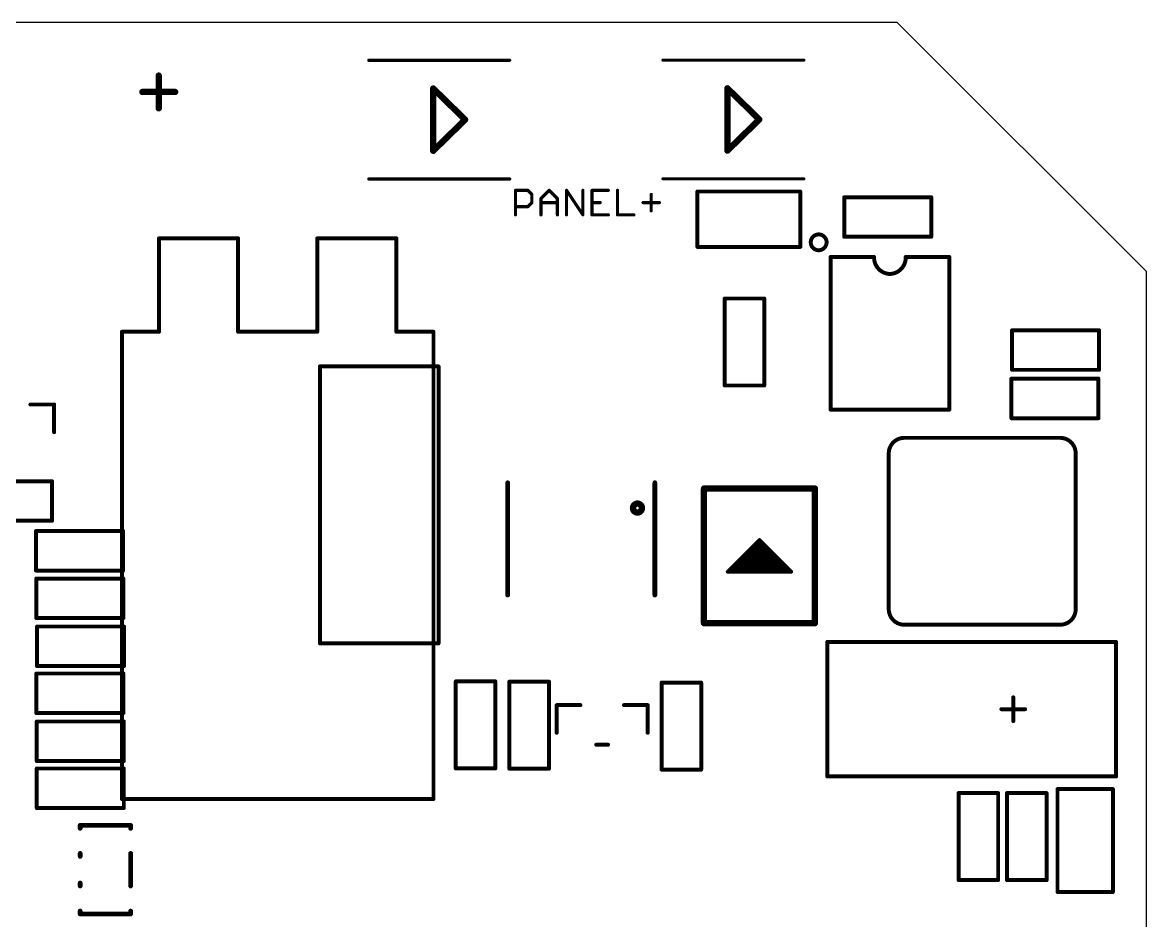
# Model space of a CAD drawing. Extents: x 0 to 59, y 0 to 59.
# Drawn here: x 22.92 to 59, y 30.17 to 59 of the extents above; entities that cross this region are included whole.
import ezdxf

# ---------------------------------------------------------------- set-up
doc = ezdxf.new("R2010")
doc.units = 0
doc.layers.add('20', color=214, linetype='CONTINUOUS')
doc.layers.add('21', color=251, linetype='CONTINUOUS')

msp = doc.modelspace()

# ---------------------------------------------------------------- linework, layer by layer
at = {"layer": '20'}
for p, q in [((51, 59), (8, 59)), ((59, 51), (51, 59)), ((59, 8), (59, 51))]:
    msp.add_line(p, q, dxfattribs=at)
at = {"layer": '21'}
msp.add_line((59, 51), (51, 59), dxfattribs=at)
for points, const_width in [([(38.5606, 57.785), (34.0394, 57.785)], 0.1016), ([(48.0026, 57.791), (43.4814, 57.791)], 0.1016), ([(27.297, 57.2951), (27.297, 56.2443)], 0.2032), ([(26.7716, 56.7697), (27.8224, 56.7697)], 0.2032), ([(37.13, 55.88), (36.107, 56.88)], 0.2032), ([(36.107, 56.88), (36.107, 54.88)], 0.2032), ([(46.572, 55.886), (45.549, 56.886)], 0.2032), ([(45.549, 56.886), (45.549, 54.886)], 0.2032), ([(36.107, 54.88), (37.13, 55.88)], 0.2032), ([(45.549, 54.886), (46.572, 55.886)], 0.2032), ([(38.5606, 53.975), (34.0394, 53.975)], 0.1016), ([(48.0026, 53.981), (43.4814, 53.981)], 0.1016), ([(38.7478, 52.8228), (38.7478, 53.6109)], 0.1016), ([(38.7478, 53.6109), (39.1418, 53.6109)], 0.1016), ([(39.1418, 53.6109), (39.2732, 53.4795)], 0.1016), ([(39.2732, 53.4795), (39.2732, 53.2168)], 0.1016), ([(39.5664, 53.3482), (39.8291, 53.6109)], 0.1016), ([(39.5664, 52.8228), (39.5664, 53.3482)], 0.1016), ([(39.8291, 53.6109), (40.0918, 53.3482)], 0.1016), ([(40.0918, 53.3482), (40.0918, 52.8228)], 0.1016), ([(40.385, 52.8228), (40.385, 53.6109)], 0.1016), ([(40.385, 53.6109), (40.9103, 52.8228)], 0.1016), ([(40.9103, 52.8228), (40.9103, 53.6109)], 0.1016), ([(41.7289, 53.6109), (41.2035, 53.6109)], 0.1016), ([(41.2035, 53.6109), (41.2035, 52.8228)], 0.1016), ([(42.0221, 53.6109), (42.0221, 52.8228)], 0.1016), ([(43.1034, 53.4795), (43.1034, 52.9541)], 0.1016), ([(44.586, 51.7955), (44.586, 53.5735)], 0.127), ([(44.586, 53.5735), (47.888, 53.5735)], 0.127), ([(47.888, 53.5735), (47.888, 51.7955)], 0.127), ([(49.297, 52.12), (49.297, 53.39)], 0.127), ([(49.297, 53.39), (52.091, 53.39)], 0.127), ([(52.091, 53.39), (52.091, 52.12)], 0.127), ([(39.1418, 53.0855), (38.7478, 53.0855)], 0.1016), ([(39.2732, 53.2168), (39.1418, 53.0855)], 0.1016), ([(39.5664, 53.2168), (40.0918, 53.2168)], 0.1016), ([(41.2035, 53.2168), (41.4662, 53.2168)], 0.1016), ([(42.8407, 53.2168), (43.3661, 53.2168)], 0.1016), ([(41.2035, 52.8228), (41.7289, 52.8228)], 0.1016), ([(42.0221, 52.8228), (42.5475, 52.8228)], 0.1016), ([(27.305, 49.07), (27.305, 52.07)], 0.127), ([(27.305, 52.07), (29.845, 52.07)], 0.127), ([(29.845, 52.07), (29.845, 49.07)], 0.127), ([(34.925, 52.07), (32.385, 52.07)], 0.127), ([(32.385, 52.07), (32.385, 49.07)], 0.127), ([(34.925, 52.07), (34.925, 49.07)], 0.127), ([(52.091, 52.12), (49.297, 52.12)], 0.127), ([(47.888, 51.7955), (44.586, 51.7955)], 0.127), ([(48.859, 46.571), (48.859, 51.471)], 0.127), ([(48.859, 51.471), (50.256, 51.471)], 0.127), ([(51.272, 51.471), (52.669, 51.471)], 0.127), ([(52.669, 51.471), (52.669, 46.571)], 0.127), ([(45.4615, 47.345), (45.4615, 50.139)], 0.127), ([(45.4615, 50.139), (46.7315, 50.139)], 0.127), ([(46.7315, 50.139), (46.7315, 47.345)], 0.127), ([(26.115, 49.07), (27.305, 49.07)], 0.127), ([(26.115, 34.07), (26.115, 49.07)], 0.127), ([(29.845, 49.07), (32.385, 49.07)], 0.127), ([(34.925, 49.07), (36.115, 49.07)], 0.127), ([(36.115, 49.07), (36.115, 34.07)], 0.127), ([(54.683, 49.118), (57.477, 49.118)], 0.127), ([(54.683, 47.848), (54.683, 49.118)], 0.127), ([(57.477, 49.118), (57.477, 47.848)], 0.127), ([(32.468, 39.068), (32.468, 47.958)], 0.127), ([(32.468, 47.958), (36.278, 47.958)], 0.127), ([(36.278, 47.958), (36.278, 39.068)], 0.127), ([(54.663, 47.565), (57.457, 47.565)], 0.127), ([(54.663, 46.295), (54.663, 47.565)], 0.127), ([(57.477, 47.848), (54.683, 47.848)], 0.127), ([(57.457, 47.565), (57.457, 46.295)], 0.127), ([(46.7315, 47.345), (45.4615, 47.345)], 0.127), ([(23.9395, 46.736), (23.1775, 46.736)], 0.127), ([(23.9395, 45.847), (23.9395, 46.736)], 0.127), ([(52.669, 46.571), (48.859, 46.571)], 0.127), ([(57.457, 46.295), (54.663, 46.295)], 0.127), ([(51.227, 45.6655), (56.227, 45.6655)], 0.127), ([(50.727, 40.1655), (50.727, 45.1655)], 0.127), ([(56.727, 45.1655), (56.727, 40.1655)], 0.127), ([(21.078, 44.273), (23.872, 44.273)], 0.127), ([(23.872, 44.273), (23.872, 43.003)], 0.127), ([(38.496, 44.223), (38.496, 40.617)], 0.1524), ([(43.22, 40.617), (43.22, 44.223)], 0.1524), ([(44.797, 39.716), (44.797, 44.036)], 0.2032), ([(44.797, 44.036), (48.357, 44.036)], 0.2032), ([(48.357, 44.036), (48.357, 39.716)], 0.2032), ([(23.872, 43.003), (21.078, 43.003)], 0.127), ([(23.3575, 41.4045), (23.3575, 42.6745)], 0.127), ([(23.3575, 42.6745), (26.1515, 42.6745)], 0.127), ([(26.1515, 42.6745), (26.1515, 41.4045)], 0.127), ([(46.323, 42.13), (46.45, 42.257)], 0.127), ([(46.45, 42.257), (46.577, 42.384)], 0.127), ([(46.45, 42.257), (46.704, 42.257)], 0.127), ([(46.577, 42.384), (46.704, 42.257)], 0.127), ([(46.704, 42.257), (46.831, 42.13)], 0.127), ([(45.942, 41.749), (46.069, 41.876)], 0.127), ([(46.069, 41.876), (46.196, 42.003)], 0.127), ([(47.085, 41.876), (46.069, 41.876)], 0.127), ([(46.196, 42.003), (46.323, 42.13)], 0.127), ([(46.196, 42.003), (46.958, 42.003)], 0.127), ([(46.831, 42.13), (46.323, 42.13)], 0.127), ([(46.958, 42.003), (46.831, 42.13)], 0.127), ([(46.958, 42.003), (47.085, 41.876)], 0.127), ([(47.212, 41.749), (47.085, 41.876)], 0.127), ([(45.561, 41.368), (45.688, 41.495)], 0.127), ([(45.688, 41.495), (45.815, 41.622)], 0.127), ([(45.688, 41.495), (47.466, 41.495)], 0.127), ([(45.815, 41.622), (45.942, 41.749)], 0.127), ([(47.339, 41.622), (45.815, 41.622)], 0.127), ([(45.942, 41.749), (47.212, 41.749)], 0.127), ([(47.212, 41.749), (47.339, 41.622)], 0.127), ([(47.466, 41.495), (47.339, 41.622)], 0.127), ([(47.466, 41.495), (47.593, 41.368)], 0.127), ([(26.1515, 41.4045), (23.3575, 41.4045)], 0.127), ([(23.368, 39.878), (23.368, 41.148)], 0.127), ([(23.368, 41.148), (26.162, 41.148)], 0.127), ([(26.162, 41.148), (26.162, 39.878)], 0.127), ([(47.593, 41.368), (45.561, 41.368)], 0.127), ([(26.162, 39.878), (23.368, 39.878)], 0.127), ([(48.357, 39.716), (44.797, 39.716)], 0.2032), ([(56.227, 39.6655), (51.227, 39.6655)], 0.127), ([(23.391, 39.608), (26.185, 39.608)], 0.127), ([(23.391, 38.338), (23.391, 39.608)], 0.127), ([(26.185, 39.608), (26.185, 38.338)], 0.127), ([(36.278, 39.068), (32.468, 39.068)], 0.127), ([(48.754, 34.794), (48.754, 39.112)], 0.127), ([(48.754, 39.112), (58.025, 39.112)], 0.127), ([(58.025, 39.112), (58.025, 34.794)], 0.127), ([(26.185, 38.338), (23.391, 38.338)], 0.127), ([(23.368, 36.83), (23.368, 38.1)], 0.127), ([(23.368, 38.1), (26.162, 38.1)], 0.127), ([(26.162, 38.1), (26.162, 36.83)], 0.127), ([(36.83, 35.052), (36.83, 37.846)], 0.127), ([(36.83, 37.846), (38.1, 37.846)], 0.127), ([(38.1, 37.846), (38.1, 35.052)], 0.127), ([(38.55, 35.0445), (38.55, 37.8385)], 0.127), ([(38.55, 37.8385), (39.82, 37.8385)], 0.127), ([(39.82, 37.8385), (39.82, 35.0445)], 0.127), ([(43.437, 35.0125), (43.437, 37.8065)], 0.127), ([(43.437, 37.8065), (44.707, 37.8065)], 0.127), ([(44.707, 37.8065), (44.707, 35.0125)], 0.127), ([(54.723, 37.334), (54.723, 36.572)], 0.127), ([(26.162, 36.83), (23.368, 36.83)], 0.127), ([(40.8305, 37.084), (40.0685, 37.084)], 0.127), ([(40.0685, 37.084), (40.0685, 36.195)], 0.127), ([(42.9895, 37.084), (42.2275, 37.084)], 0.127), ([(42.9895, 36.195), (42.9895, 37.084)], 0.127), ([(55.104, 36.953), (54.342, 36.953)], 0.127), ([(23.382, 35.2885), (23.382, 36.5585)], 0.127), ([(23.382, 36.5585), (26.176, 36.5585)], 0.127), ([(26.176, 36.5585), (26.176, 35.2885)], 0.127), ([(41.3385, 35.814), (41.7195, 35.814)], 0.127), ([(26.176, 35.2885), (23.382, 35.2885)], 0.127), ([(23.382, 35.0495), (26.176, 35.0495)], 0.127), ([(23.382, 33.7795), (23.382, 35.0495)], 0.127), ([(26.176, 35.0495), (26.176, 33.7795)], 0.127), ([(38.1, 35.052), (36.83, 35.052)], 0.127), ([(39.82, 35.0445), (38.55, 35.0445)], 0.127), ([(44.707, 35.0125), (43.437, 35.0125)], 0.127), ([(58.025, 34.794), (48.754, 34.794)], 0.127), ([(52.968, 31.467), (52.968, 34.261)], 0.127), ([(52.968, 34.261), (54.238, 34.261)], 0.127), ([(54.238, 34.261), (54.238, 31.467)], 0.127), ([(54.522, 31.467), (54.522, 34.261)], 0.127), ([(54.522, 34.261), (55.792, 34.261)], 0.127), ([(55.792, 34.261), (55.792, 31.467)], 0.127), ([(56.143, 34.388), (57.921, 34.388)], 0.127), ([(56.143, 31.086), (56.143, 34.388)], 0.127), ([(57.921, 34.388), (57.921, 31.086)], 0.127), ([(36.115, 34.07), (26.115, 34.07)], 0.127), ([(26.176, 33.7795), (23.382, 33.7795)], 0.127), ([(24.7755, 33.223), (26.3955, 33.223)], 0.1524), ([(24.7755, 33.129), (24.7755, 33.223)], 0.1524), ([(26.3955, 33.223), (26.3955, 33.129)], 0.1524), ([(24.7755, 32.229), (24.7755, 32.323)], 0.1524), ([(26.3955, 32.323), (26.3955, 31.279)], 0.1524), ([(24.7755, 31.279), (24.7755, 31.373)], 0.1524), ([(54.238, 31.467), (52.968, 31.467)], 0.127), ([(55.792, 31.467), (54.522, 31.467)], 0.127), ([(57.921, 31.086), (56.143, 31.086)], 0.127), ([(24.7755, 30.379), (24.7755, 30.473)], 0.1524), ([(26.3955, 30.379), (24.7755, 30.379)], 0.1524), ([(26.3955, 30.473), (26.3955, 30.379)], 0.1524)]:
    msp.add_lwpolyline(points, dxfattribs=dict(at, const_width=const_width))
for points, const_width in [([(34.0394, 57.8104, 1), (34.0394, 57.7596)], 0.0508), ([(38.5606, 57.7596, 1), (38.5606, 57.8104)], 0.0508), ([(43.4814, 57.8164, 1), (43.4814, 57.7656)], 0.0508), ([(48.0026, 57.7656, 1), (48.0026, 57.8164)], 0.0508), ([(27.3478, 57.2951, 1), (27.2462, 57.2951)], 0.1016), ([(26.7716, 56.8205, 1), (26.7716, 56.7189)], 0.1016), ([(27.8224, 56.7189, 1), (27.8224, 56.8205)], 0.1016), ([(36.1425, 56.9163, 1), (36.0715, 56.8437)], 0.1016), ([(36.1578, 56.88, 1), (36.0562, 56.88)], 0.1016), ([(45.5845, 56.9223, 1), (45.5135, 56.8497)], 0.1016), ([(45.5998, 56.886, 1), (45.4982, 56.886)], 0.1016), ([(27.2462, 56.2443, 1), (27.3478, 56.2443)], 0.1016), ([(37.1655, 55.8437, 1), (37.0945, 55.9163)], 0.1016), ([(37.0945, 55.8437, 1), (37.1655, 55.9163)], 0.1016), ([(46.6075, 55.8497, 1), (46.5365, 55.9223)], 0.1016), ([(46.5365, 55.8497, 1), (46.6075, 55.9223)], 0.1016), ([(36.0715, 54.9163, 1), (36.1425, 54.8437)], 0.1016), ([(36.0562, 54.88, 1), (36.1578, 54.88)], 0.1016), ([(45.5135, 54.9223, 1), (45.5845, 54.8497)], 0.1016), ([(45.4982, 54.886, 1), (45.5998, 54.886)], 0.1016), ([(34.0394, 54.0004, 1), (34.0394, 53.9496)], 0.0508), ([(38.5606, 53.9496, 1), (38.5606, 54.0004)], 0.0508), ([(43.4814, 54.0064, 1), (43.4814, 53.9556)], 0.0508), ([(48.0026, 53.9556, 1), (48.0026, 54.0064)], 0.0508), ([(38.7732, 53.6109, 1), (38.7224, 53.6109)], 0.0508), ([(38.7478, 53.6363, 1), (38.7478, 53.5855)], 0.0508), ([(39.1598, 53.6288, 1), (39.1239, 53.5929)], 0.0508), ([(39.1418, 53.5855, 1), (39.1418, 53.6363)], 0.0508), ([(39.2986, 53.4795, 1), (39.2478, 53.4795)], 0.0508), ([(39.2552, 53.4616, 1), (39.2911, 53.4975)], 0.0508), ([(39.5918, 53.3482, 1), (39.541, 53.3482)], 0.0508), ([(39.847, 53.6288, 1), (39.8111, 53.5929)], 0.0508), ([(39.847, 53.5929, 1), (39.8111, 53.6288)], 0.0508), ([(40.1172, 53.3482, 1), (40.0664, 53.3482)], 0.0508), ([(40.4061, 53.625, 1), (40.3638, 53.5968)], 0.0508), ([(40.4104, 53.6109, 1), (40.3596, 53.6109)], 0.0508), ([(40.9357, 53.6109, 1), (40.8849, 53.6109)], 0.0508), ([(41.2035, 53.6363, 1), (41.2035, 53.5855)], 0.0508), ([(41.2289, 53.6109, 1), (41.1781, 53.6109)], 0.0508), ([(41.7289, 53.5855, 1), (41.7289, 53.6363)], 0.0508), ([(42.0475, 53.6109, 1), (41.9967, 53.6109)], 0.0508), ([(43.1288, 53.4795, 1), (43.078, 53.4795)], 0.0508), ([(44.586, 53.6053, 1), (44.586, 53.5418)], 0.0635), ([(44.6178, 53.5735, 1), (44.5543, 53.5735)], 0.0635), ([(47.9198, 53.5735, 1), (47.8563, 53.5735)], 0.0635), ([(47.888, 53.5418, 1), (47.888, 53.6053)], 0.0635), ([(49.297, 53.4218, 1), (49.297, 53.3582)], 0.0635), ([(49.3288, 53.39, 1), (49.2653, 53.39)], 0.0635), ([(52.1228, 53.39, 1), (52.0592, 53.39)], 0.0635), ([(52.091, 53.3582, 1), (52.091, 53.4218)], 0.0635), ([(38.7478, 53.1109, 1), (38.7478, 53.0601)], 0.0508), ([(39.1239, 53.1035, 1), (39.1598, 53.0675)], 0.0508), ([(39.1418, 53.0601, 1), (39.1418, 53.1109)], 0.0508), ([(39.2478, 53.2168, 1), (39.2986, 53.2168)], 0.0508), ([(39.2911, 53.1989, 1), (39.2552, 53.2348)], 0.0508), ([(39.5484, 53.3661, 1), (39.5843, 53.3302)], 0.0508), ([(39.5664, 53.2422, 1), (39.5664, 53.1914)], 0.0508), ([(40.0738, 53.3302, 1), (40.1097, 53.3661)], 0.0508), ([(40.0918, 53.1914, 1), (40.0918, 53.2422)], 0.0508), ([(41.2035, 53.2422, 1), (41.2035, 53.1914)], 0.0508), ([(41.4662, 53.1914, 1), (41.4662, 53.2422)], 0.0508), ([(42.8407, 53.2422, 1), (42.8407, 53.1914)], 0.0508), ([(43.3661, 53.1914, 1), (43.3661, 53.2422)], 0.0508), ([(38.7224, 52.8228, 1), (38.7732, 52.8228)], 0.0508), ([(39.541, 52.8228, 1), (39.5918, 52.8228)], 0.0508), ([(40.0664, 52.8228, 1), (40.1172, 52.8228)], 0.0508), ([(40.3596, 52.8228, 1), (40.4104, 52.8228)], 0.0508), ([(40.8849, 52.8228, 1), (40.9357, 52.8228)], 0.0508), ([(40.8892, 52.8087, 1), (40.9315, 52.8369)], 0.0508), ([(41.2035, 52.8482, 1), (41.2035, 52.7974)], 0.0508), ([(41.1781, 52.8228, 1), (41.2289, 52.8228)], 0.0508), ([(41.7289, 52.7974, 1), (41.7289, 52.8482)], 0.0508), ([(42.0221, 52.8482, 1), (42.0221, 52.7974)], 0.0508), ([(41.9967, 52.8228, 1), (42.0475, 52.8228)], 0.0508), ([(42.5475, 52.7974, 1), (42.5475, 52.8482)], 0.0508), ([(43.078, 52.9541, 1), (43.1288, 52.9541)], 0.0508), ([(27.305, 52.1018, 1), (27.305, 52.0382)], 0.0635), ([(27.3367, 52.07, 1), (27.2733, 52.07)], 0.0635), ([(29.8768, 52.07, 1), (29.8133, 52.07)], 0.0635), ([(29.845, 52.0382, 1), (29.845, 52.1018)], 0.0635), ([(32.385, 52.1018, 1), (32.385, 52.0382)], 0.0635), ([(32.4168, 52.07, 1), (32.3532, 52.07)], 0.0635), ([(34.9568, 52.07, 1), (34.8933, 52.07)], 0.0635), ([(34.925, 52.0382, 1), (34.925, 52.1018)], 0.0635), ([(48.478, 51.688, 1), (48.478, 52.196, 1), (48.478, 51.688)], 0.127), ([(49.297, 52.1518, 1), (49.297, 52.0883)], 0.0635), ([(49.2653, 52.12, 1), (49.3288, 52.12)], 0.0635), ([(52.0592, 52.12, 1), (52.1228, 52.12)], 0.0635), ([(52.091, 52.0883, 1), (52.091, 52.1518)], 0.0635), ([(44.586, 51.8273, 1), (44.586, 51.7638)], 0.0635), ([(44.5543, 51.7955, 1), (44.6178, 51.7955)], 0.0635), ([(47.8563, 51.7955, 1), (47.9198, 51.7955)], 0.0635), ([(47.888, 51.7638, 1), (47.888, 51.8273)], 0.0635), ([(48.8908, 51.471, 1), (48.8272, 51.471)], 0.0635), ([(48.859, 51.5028, 1), (48.859, 51.4393)], 0.0635), ([(50.256, 51.471, 0.4142), (50.764, 50.926)], 0.127), ([(50.2877, 51.4699, 1), (50.2243, 51.4721)], 0.0635), ([(50.256, 51.4393, 1), (50.256, 51.5028)], 0.0635), ([(50.764, 50.926, 0.4142), (51.272, 51.471)], 0.127), ([(51.272, 51.5028, 1), (51.272, 51.4393)], 0.0635), ([(51.3037, 51.4721, 1), (51.2403, 51.4699)], 0.0635), ([(52.7008, 51.471, 1), (52.6373, 51.471)], 0.0635), ([(52.669, 51.4393, 1), (52.669, 51.5028)], 0.0635), ([(50.7629, 50.9577, 1), (50.7651, 50.8943)], 0.0635), ([(50.7629, 50.8943, 1), (50.7651, 50.9577)], 0.0635), ([(45.4933, 50.139, 1), (45.4297, 50.139)], 0.0635), ([(45.4615, 50.1708, 1), (45.4615, 50.1073)], 0.0635), ([(46.7633, 50.139, 1), (46.6998, 50.139)], 0.0635), ([(46.7315, 50.1073, 1), (46.7315, 50.1708)], 0.0635), ([(26.115, 49.1018, 1), (26.115, 49.0382)], 0.0635), ([(26.1468, 49.07, 1), (26.0833, 49.07)], 0.0635), ([(27.2733, 49.07, 1), (27.3367, 49.07)], 0.0635), ([(27.305, 49.0382, 1), (27.305, 49.1018)], 0.0635), ([(29.845, 49.1018, 1), (29.845, 49.0382)], 0.0635), ([(29.8133, 49.07, 1), (29.8768, 49.07)], 0.0635), ([(32.3532, 49.07, 1), (32.4168, 49.07)], 0.0635), ([(32.385, 49.0382, 1), (32.385, 49.1018)], 0.0635), ([(34.925, 49.1018, 1), (34.925, 49.0382)], 0.0635), ([(34.8933, 49.07, 1), (34.9568, 49.07)], 0.0635), ([(36.1468, 49.07, 1), (36.0832, 49.07)], 0.0635), ([(36.115, 49.0382, 1), (36.115, 49.1018)], 0.0635), ([(54.683, 49.1498, 1), (54.683, 49.0862)], 0.0635), ([(54.7148, 49.118, 1), (54.6512, 49.118)], 0.0635), ([(57.5088, 49.118, 1), (57.4453, 49.118)], 0.0635), ([(57.477, 49.0862, 1), (57.477, 49.1498)], 0.0635), ([(32.468, 47.9898, 1), (32.468, 47.9263)], 0.0635), ([(32.4998, 47.958, 1), (32.4363, 47.958)], 0.0635), ([(36.3098, 47.958, 1), (36.2462, 47.958)], 0.0635), ([(36.278, 47.9263, 1), (36.278, 47.9898)], 0.0635), ([(54.663, 47.5968, 1), (54.663, 47.5333)], 0.0635), ([(54.6948, 47.565, 1), (54.6313, 47.565)], 0.0635), ([(54.683, 47.8798, 1), (54.683, 47.8162)], 0.0635), ([(54.6512, 47.848, 1), (54.7148, 47.848)], 0.0635), ([(57.4888, 47.565, 1), (57.4252, 47.565)], 0.0635), ([(57.4453, 47.848, 1), (57.5088, 47.848)], 0.0635), ([(57.457, 47.5333, 1), (57.457, 47.5968)], 0.0635), ([(57.477, 47.8162, 1), (57.477, 47.8798)], 0.0635), ([(45.4615, 47.3768, 1), (45.4615, 47.3132)], 0.0635), ([(45.4297, 47.345, 1), (45.4933, 47.345)], 0.0635), ([(46.6998, 47.345, 1), (46.7633, 47.345)], 0.0635), ([(46.7315, 47.3132, 1), (46.7315, 47.3768)], 0.0635), ([(23.1775, 46.7678, 1), (23.1775, 46.7043)], 0.0635), ([(23.9713, 46.736, 1), (23.9078, 46.736)], 0.0635), ([(23.9395, 46.7043, 1), (23.9395, 46.7678)], 0.0635), ([(48.8272, 46.571, 1), (48.8908, 46.571)], 0.0635), ([(48.859, 46.6028, 1), (48.859, 46.5393)], 0.0635), ([(52.6373, 46.571, 1), (52.7008, 46.571)], 0.0635), ([(52.669, 46.5393, 1), (52.669, 46.6028)], 0.0635), ([(54.663, 46.3268, 1), (54.663, 46.2632)], 0.0635), ([(54.6313, 46.295, 1), (54.6948, 46.295)], 0.0635), ([(57.4252, 46.295, 1), (57.4888, 46.295)], 0.0635), ([(57.457, 46.2632, 1), (57.457, 46.3268)], 0.0635), ([(23.9078, 45.847, 1), (23.9713, 45.847)], 0.0635), ([(51.227, 45.6655, 0.4142), (50.727, 45.1655)], 0.127), ([(51.227, 45.6973, 1), (51.227, 45.6337)], 0.0635), ([(51.227, 45.6337, 1), (51.227, 45.6973)], 0.0635), ([(56.227, 45.6973, 1), (56.227, 45.6337)], 0.0635), ([(56.727, 45.1655, 0.4142), (56.227, 45.6655)], 0.127), ([(56.227, 45.6337, 1), (56.227, 45.6973)], 0.0635), ([(50.7588, 45.1655, 1), (50.6953, 45.1655)], 0.0635), ([(50.6953, 45.1655, 1), (50.7588, 45.1655)], 0.0635), ([(56.7588, 45.1655, 1), (56.6953, 45.1655)], 0.0635), ([(56.6953, 45.1655, 1), (56.7588, 45.1655)], 0.0635), ([(23.9037, 44.273, 1), (23.8403, 44.273)], 0.0635), ([(23.872, 44.2413, 1), (23.872, 44.3048)], 0.0635), ([(38.5341, 44.223, 1), (38.4579, 44.223)], 0.0762), ([(43.2581, 44.223, 1), (43.1819, 44.223)], 0.0762), ([(44.8478, 44.036, 1), (44.7462, 44.036)], 0.1016), ([(44.797, 44.0868, 1), (44.797, 43.9852)], 0.1016), ([(48.4078, 44.036, 1), (48.3062, 44.036)], 0.1016), ([(48.357, 43.9852, 1), (48.357, 44.0868)], 0.1016), ([(42.6614, 43.267, 1), (42.6614, 43.5542, 1), (42.6614, 43.267)], 0.2032), ([(23.8403, 43.003, 1), (23.9037, 43.003)], 0.0635), ([(23.872, 42.9712, 1), (23.872, 43.0348)], 0.0635), ([(23.3575, 42.7063, 1), (23.3575, 42.6427)], 0.0635), ([(23.3893, 42.6745, 1), (23.3258, 42.6745)], 0.0635), ([(26.1833, 42.6745, 1), (26.1198, 42.6745)], 0.0635), ([(26.1515, 42.6427, 1), (26.1515, 42.7063)], 0.0635), ([(46.4275, 42.2795, 1), (46.4725, 42.2345)], 0.0635), ([(46.45, 42.2888, 1), (46.45, 42.2253)], 0.0635), ([(46.4725, 42.2345, 1), (46.4275, 42.2795)], 0.0635), ([(46.5995, 42.4065, 1), (46.5545, 42.3615)], 0.0635), ([(46.5995, 42.3615, 1), (46.5545, 42.4065)], 0.0635), ([(46.7265, 42.2795, 1), (46.6815, 42.2345)], 0.0635), ([(46.6815, 42.2345, 1), (46.7265, 42.2795)], 0.0635), ([(46.704, 42.2253, 1), (46.704, 42.2888)], 0.0635), ([(46.0465, 41.8985, 1), (46.0915, 41.8535)], 0.0635), ([(46.069, 41.9078, 1), (46.069, 41.8443)], 0.0635), ([(46.0915, 41.8535, 1), (46.0465, 41.8985)], 0.0635), ([(46.196, 42.0348, 1), (46.196, 41.9712)], 0.0635), ([(46.1735, 42.0255, 1), (46.2185, 41.9805)], 0.0635), ([(46.2185, 41.9805, 1), (46.1735, 42.0255)], 0.0635), ([(46.3005, 42.1525, 1), (46.3455, 42.1075)], 0.0635), ([(46.323, 42.1618, 1), (46.323, 42.0983)], 0.0635), ([(46.3455, 42.1075, 1), (46.3005, 42.1525)], 0.0635), ([(46.8535, 42.1525, 1), (46.8085, 42.1075)], 0.0635), ([(46.8085, 42.1075, 1), (46.8535, 42.1525)], 0.0635), ([(46.831, 42.0983, 1), (46.831, 42.1618)], 0.0635), ([(46.9805, 42.0255, 1), (46.9355, 41.9805)], 0.0635), ([(46.9355, 41.9805, 1), (46.9805, 42.0255)], 0.0635), ([(46.958, 41.9712, 1), (46.958, 42.0348)], 0.0635), ([(47.1075, 41.8985, 1), (47.0625, 41.8535)], 0.0635), ([(47.0625, 41.8535, 1), (47.1075, 41.8985)], 0.0635), ([(47.085, 41.8443, 1), (47.085, 41.9078)], 0.0635), ([(45.6655, 41.5175, 1), (45.7105, 41.4725)], 0.0635), ([(45.688, 41.5268, 1), (45.688, 41.4633)], 0.0635), ([(45.7105, 41.4725, 1), (45.6655, 41.5175)], 0.0635), ([(45.815, 41.6538, 1), (45.815, 41.5902)], 0.0635), ([(45.7925, 41.6445, 1), (45.8375, 41.5995)], 0.0635), ([(45.8375, 41.5995, 1), (45.7925, 41.6445)], 0.0635), ([(45.9195, 41.7715, 1), (45.9645, 41.7265)], 0.0635), ([(45.942, 41.7808, 1), (45.942, 41.7172)], 0.0635), ([(45.9645, 41.7265, 1), (45.9195, 41.7715)], 0.0635), ([(47.2345, 41.7715, 1), (47.1895, 41.7265)], 0.0635), ([(47.1895, 41.7265, 1), (47.2345, 41.7715)], 0.0635), ([(47.212, 41.7172, 1), (47.212, 41.7808)], 0.0635), ([(47.3615, 41.6445, 1), (47.3165, 41.5995)], 0.0635), ([(47.3165, 41.5995, 1), (47.3615, 41.6445)], 0.0635), ([(47.339, 41.5902, 1), (47.339, 41.6538)], 0.0635), ([(47.4885, 41.5175, 1), (47.4435, 41.4725)], 0.0635), ([(47.4435, 41.4725, 1), (47.4885, 41.5175)], 0.0635), ([(47.466, 41.4633, 1), (47.466, 41.5268)], 0.0635), ([(23.3575, 41.4363, 1), (23.3575, 41.3727)], 0.0635), ([(23.3258, 41.4045, 1), (23.3893, 41.4045)], 0.0635), ([(23.368, 41.1798, 1), (23.368, 41.1163)], 0.0635), ([(23.3998, 41.148, 1), (23.3363, 41.148)], 0.0635), ([(26.1198, 41.4045, 1), (26.1833, 41.4045)], 0.0635), ([(26.1938, 41.148, 1), (26.1303, 41.148)], 0.0635), ([(26.1515, 41.3727, 1), (26.1515, 41.4363)], 0.0635), ([(26.162, 41.1163, 1), (26.162, 41.1798)], 0.0635), ([(45.5385, 41.3905, 1), (45.5835, 41.3455)], 0.0635), ([(45.561, 41.3998, 1), (45.561, 41.3362)], 0.0635), ([(47.5705, 41.3455, 1), (47.6155, 41.3905)], 0.0635), ([(47.593, 41.3362, 1), (47.593, 41.3998)], 0.0635), ([(38.4579, 40.617, 1), (38.5341, 40.617)], 0.0762), ([(43.1819, 40.617, 1), (43.2581, 40.617)], 0.0762), ([(50.727, 40.1655, 0.4142), (51.227, 39.6655)], 0.127), ([(50.7588, 40.1655, 1), (50.6953, 40.1655)], 0.0635), ([(50.6953, 40.1655, 1), (50.7588, 40.1655)], 0.0635), ([(56.227, 39.6655, 0.4142), (56.727, 40.1655)], 0.127), ([(56.7588, 40.1655, 1), (56.6953, 40.1655)], 0.0635), ([(56.6953, 40.1655, 1), (56.7588, 40.1655)], 0.0635), ([(23.368, 39.9098, 1), (23.368, 39.8462)], 0.0635), ([(23.3363, 39.878, 1), (23.3998, 39.878)], 0.0635), ([(26.1303, 39.878, 1), (26.1938, 39.878)], 0.0635), ([(26.162, 39.8462, 1), (26.162, 39.9098)], 0.0635), ([(44.797, 39.7668, 1), (44.797, 39.6652)], 0.1016), ([(44.7462, 39.716, 1), (44.8478, 39.716)], 0.1016), ([(48.3062, 39.716, 1), (48.4078, 39.716)], 0.1016), ([(48.357, 39.6652, 1), (48.357, 39.7668)], 0.1016), ([(51.227, 39.6973, 1), (51.227, 39.6337)], 0.0635), ([(51.227, 39.6337, 1), (51.227, 39.6973)], 0.0635), ([(56.227, 39.6973, 1), (56.227, 39.6337)], 0.0635), ([(56.227, 39.6337, 1), (56.227, 39.6973)], 0.0635), ([(23.391, 39.6398, 1), (23.391, 39.5763)], 0.0635), ([(23.4228, 39.608, 1), (23.3593, 39.608)], 0.0635), ([(26.2168, 39.608, 1), (26.1533, 39.608)], 0.0635), ([(26.185, 39.5763, 1), (26.185, 39.6398)], 0.0635), ([(32.468, 39.0998, 1), (32.468, 39.0363)], 0.0635), ([(32.4363, 39.068, 1), (32.4998, 39.068)], 0.0635), ([(36.2462, 39.068, 1), (36.3098, 39.068)], 0.0635), ([(36.278, 39.0363, 1), (36.278, 39.0998)], 0.0635), ([(48.754, 39.1438, 1), (48.754, 39.0802)], 0.0635), ([(48.7858, 39.112, 1), (48.7223, 39.112)], 0.0635), ([(58.0568, 39.112, 1), (57.9933, 39.112)], 0.0635), ([(58.025, 39.0802, 1), (58.025, 39.1438)], 0.0635), ([(23.391, 38.3698, 1), (23.391, 38.3062)], 0.0635), ([(23.3593, 38.338, 1), (23.4228, 38.338)], 0.0635), ([(26.1533, 38.338, 1), (26.2168, 38.338)], 0.0635), ([(26.185, 38.3062, 1), (26.185, 38.3698)], 0.0635), ([(23.368, 38.1318, 1), (23.368, 38.0682)], 0.0635), ([(23.3998, 38.1, 1), (23.3363, 38.1)], 0.0635), ([(26.1938, 38.1, 1), (26.1303, 38.1)], 0.0635), ([(26.162, 38.0682, 1), (26.162, 38.1318)], 0.0635), ([(36.8618, 37.846, 1), (36.7982, 37.846)], 0.0635), ([(36.83, 37.8778, 1), (36.83, 37.8143)], 0.0635), ([(38.1318, 37.846, 1), (38.0682, 37.846)], 0.0635), ([(38.1, 37.8143, 1), (38.1, 37.8778)], 0.0635), ([(38.55, 37.8703, 1), (38.55, 37.8068)], 0.0635), ([(38.5818, 37.8385, 1), (38.5183, 37.8385)], 0.0635), ([(39.8518, 37.8385, 1), (39.7882, 37.8385)], 0.0635), ([(39.82, 37.8068, 1), (39.82, 37.8703)], 0.0635), ([(43.437, 37.8383, 1), (43.437, 37.7747)], 0.0635), ([(43.4688, 37.8065, 1), (43.4053, 37.8065)], 0.0635), ([(44.7388, 37.8065, 1), (44.6752, 37.8065)], 0.0635), ([(44.707, 37.7747, 1), (44.707, 37.8383)], 0.0635), ([(54.7548, 37.334, 1), (54.6913, 37.334)], 0.0635), ([(23.368, 36.8618, 1), (23.368, 36.7982)], 0.0635), ([(23.3363, 36.83, 1), (23.3998, 36.83)], 0.0635), ([(26.1303, 36.83, 1), (26.1938, 36.83)], 0.0635), ([(26.162, 36.7982, 1), (26.162, 36.8618)], 0.0635), ([(40.0685, 37.1158, 1), (40.0685, 37.0523)], 0.0635), ([(40.1003, 37.084, 1), (40.0367, 37.084)], 0.0635), ([(40.8305, 37.0523, 1), (40.8305, 37.1158)], 0.0635), ([(42.2275, 37.1158, 1), (42.2275, 37.0523)], 0.0635), ([(43.0213, 37.084, 1), (42.9577, 37.084)], 0.0635), ([(42.9895, 37.0523, 1), (42.9895, 37.1158)], 0.0635), ([(54.342, 36.9848, 1), (54.342, 36.9213)], 0.0635), ([(55.104, 36.9213, 1), (55.104, 36.9848)], 0.0635), ([(23.382, 36.5903, 1), (23.382, 36.5267)], 0.0635), ([(23.4138, 36.5585, 1), (23.3503, 36.5585)], 0.0635), ([(26.2078, 36.5585, 1), (26.1443, 36.5585)], 0.0635), ([(26.176, 36.5267, 1), (26.176, 36.5903)], 0.0635), ([(54.6913, 36.572, 1), (54.7548, 36.572)], 0.0635), ([(40.0367, 36.195, 1), (40.1003, 36.195)], 0.0635), ([(42.9577, 36.195, 1), (43.0213, 36.195)], 0.0635), ([(41.3385, 35.8458, 1), (41.3385, 35.7822)], 0.0635), ([(41.7195, 35.7822, 1), (41.7195, 35.8458)], 0.0635), ([(23.382, 35.3203, 1), (23.382, 35.2567)], 0.0635), ([(23.382, 35.0813, 1), (23.382, 35.0177)], 0.0635), ([(23.3503, 35.2885, 1), (23.4138, 35.2885)], 0.0635), ([(23.4138, 35.0495, 1), (23.3503, 35.0495)], 0.0635), ([(26.1443, 35.2885, 1), (26.2078, 35.2885)], 0.0635), ([(26.2078, 35.0495, 1), (26.1443, 35.0495)], 0.0635), ([(26.176, 35.2567, 1), (26.176, 35.3203)], 0.0635), ([(26.176, 35.0177, 1), (26.176, 35.0813)], 0.0635), ([(36.83, 35.0838, 1), (36.83, 35.0202)], 0.0635), ([(36.7982, 35.052, 1), (36.8618, 35.052)], 0.0635), ([(38.0682, 35.052, 1), (38.1318, 35.052)], 0.0635), ([(38.1, 35.0202, 1), (38.1, 35.0838)], 0.0635), ([(38.55, 35.0763, 1), (38.55, 35.0127)], 0.0635), ([(38.5183, 35.0445, 1), (38.5818, 35.0445)], 0.0635), ([(39.7882, 35.0445, 1), (39.8518, 35.0445)], 0.0635), ([(39.82, 35.0127, 1), (39.82, 35.0763)], 0.0635), ([(43.437, 35.0443, 1), (43.437, 34.9808)], 0.0635), ([(43.4053, 35.0125, 1), (43.4688, 35.0125)], 0.0635), ([(44.6752, 35.0125, 1), (44.7388, 35.0125)], 0.0635), ([(44.707, 34.9808, 1), (44.707, 35.0443)], 0.0635), ([(48.754, 34.8258, 1), (48.754, 34.7623)], 0.0635), ([(48.7223, 34.794, 1), (48.7858, 34.794)], 0.0635), ([(57.9933, 34.794, 1), (58.0568, 34.794)], 0.0635), ([(58.025, 34.7623, 1), (58.025, 34.8258)], 0.0635), ([(52.968, 34.2928, 1), (52.968, 34.2293)], 0.0635), ([(52.9998, 34.261, 1), (52.9363, 34.261)], 0.0635), ([(54.2698, 34.261, 1), (54.2062, 34.261)], 0.0635), ([(54.238, 34.2293, 1), (54.238, 34.2928)], 0.0635), ([(54.522, 34.2928, 1), (54.522, 34.2293)], 0.0635), ([(54.5538, 34.261, 1), (54.4903, 34.261)], 0.0635), ([(55.8238, 34.261, 1), (55.7602, 34.261)], 0.0635), ([(55.792, 34.2293, 1), (55.792, 34.2928)], 0.0635), ([(56.143, 34.4198, 1), (56.143, 34.3562)], 0.0635), ([(56.1748, 34.388, 1), (56.1112, 34.388)], 0.0635), ([(57.9528, 34.388, 1), (57.8892, 34.388)], 0.0635), ([(57.921, 34.3562, 1), (57.921, 34.4198)], 0.0635), ([(26.115, 34.1018, 1), (26.115, 34.0382)], 0.0635), ([(26.0833, 34.07, 1), (26.1468, 34.07)], 0.0635), ([(36.0832, 34.07, 1), (36.1468, 34.07)], 0.0635), ([(36.115, 34.0382, 1), (36.115, 34.1018)], 0.0635), ([(23.382, 33.8113, 1), (23.382, 33.7477)], 0.0635), ([(23.3503, 33.7795, 1), (23.4138, 33.7795)], 0.0635), ([(26.1443, 33.7795, 1), (26.2078, 33.7795)], 0.0635), ([(26.176, 33.7477, 1), (26.176, 33.8113)], 0.0635), ([(24.7755, 33.2611, 1), (24.7755, 33.1849)], 0.0762), ([(24.8136, 33.223, 1), (24.7374, 33.223)], 0.0762), ([(26.4336, 33.223, 1), (26.3574, 33.223)], 0.0762), ([(26.3955, 33.1849, 1), (26.3955, 33.2611)], 0.0762), ([(24.7374, 33.129, 1), (24.8136, 33.129)], 0.0762), ([(26.3574, 33.129, 1), (26.4336, 33.129)], 0.0762), ([(24.8136, 32.323, 1), (24.7374, 32.323)], 0.0762), ([(24.7374, 32.229, 1), (24.8136, 32.229)], 0.0762), ([(26.4336, 32.323, 1), (26.3574, 32.323)], 0.0762), ([(24.8136, 31.373, 1), (24.7374, 31.373)], 0.0762), ([(52.968, 31.4988, 1), (52.968, 31.4353)], 0.0635), ([(52.9363, 31.467, 1), (52.9998, 31.467)], 0.0635), ([(54.2062, 31.467, 1), (54.2698, 31.467)], 0.0635), ([(54.238, 31.4353, 1), (54.238, 31.4988)], 0.0635), ([(54.522, 31.4988, 1), (54.522, 31.4353)], 0.0635), ([(54.4903, 31.467, 1), (54.5538, 31.467)], 0.0635), ([(55.7602, 31.467, 1), (55.8238, 31.467)], 0.0635), ([(55.792, 31.4353, 1), (55.792, 31.4988)], 0.0635), ([(24.7374, 31.279, 1), (24.8136, 31.279)], 0.0762), ([(26.3574, 31.279, 1), (26.4336, 31.279)], 0.0762), ([(56.1112, 31.086, 1), (56.1748, 31.086)], 0.0635), ([(56.143, 31.1178, 1), (56.143, 31.0543)], 0.0635), ([(57.8892, 31.086, 1), (57.9528, 31.086)], 0.0635), ([(57.921, 31.0543, 1), (57.921, 31.1178)], 0.0635), ([(24.8136, 30.473, 1), (24.7374, 30.473)], 0.0762), ([(24.7755, 30.4171, 1), (24.7755, 30.3409)], 0.0762), ([(24.7374, 30.379, 1), (24.8136, 30.379)], 0.0762), ([(26.4336, 30.473, 1), (26.3574, 30.473)], 0.0762), ([(26.3574, 30.379, 1), (26.4336, 30.379)], 0.0762), ([(26.3955, 30.3409, 1), (26.3955, 30.4171)], 0.0762)]:
    msp.add_lwpolyline(points, format="xyb", dxfattribs=dict(at, const_width=const_width))

doc.saveas('drawing.dxf')
